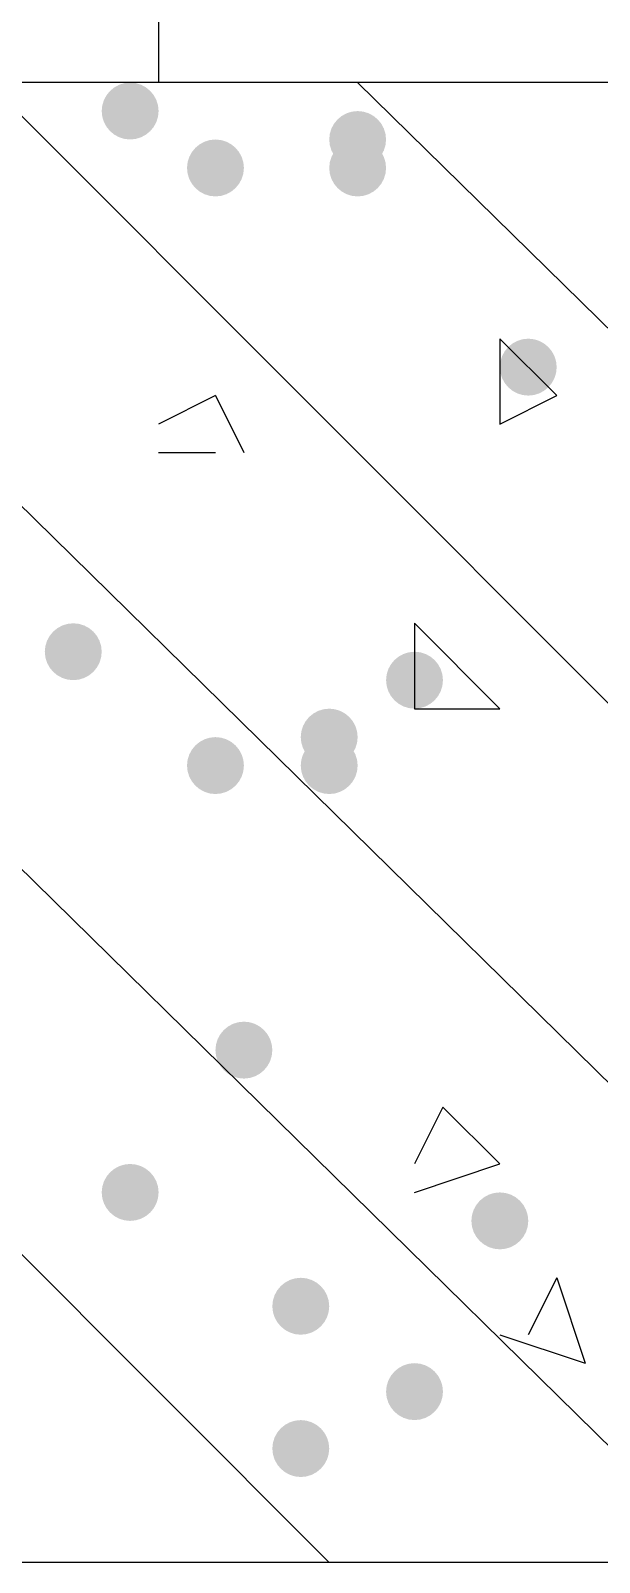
# Model space of a CAD drawing. Header units: inches. Extents: x 11 to 286, y 6 to 196.
# Drawn here: x 90.84 to 91.687, y 91.75 to 94.029 of the extents above; entities that cross this region are included whole.
import ezdxf

# ---------------------------------------------------------------- set-up
doc = ezdxf.new("R2010")
doc.units = ezdxf.units.IN
doc.header["$MEASUREMENT"] = 0
doc.layers.add('PDF_几何图形', color=7, linetype='Continuous')
doc.layers.add('PDF_实体填充', color=7, linetype='Continuous', true_color=0xffffff)

msp = doc.modelspace()

# ---------------------------------------------------------------- hatches: boundary and pattern name
at = {"layer": 'PDF_实体填充', "transparency": 33554559}
h = msp.add_hatch(color=7, dxfattribs=at)
edge = h.paths.add_edge_path(flags=0)
edge.add_spline(control_points=[(91.0308, 93.9094), (91.0308, 93.8862), (91.0117, 93.8671), (90.9884, 93.8671)], knot_values=[0, 0, 0, 0, 1, 1, 1, 1], degree=3, periodic=0)
edge.add_spline(control_points=[(90.9884, 93.8671), (90.9652, 93.8671), (90.9461, 93.8862), (90.9461, 93.9094)], knot_values=[0, 0, 0, 0, 1, 1, 1, 1], degree=3, periodic=0)
edge.add_line((90.9461, 93.9094), (90.9461, 93.9094))
edge.add_spline(control_points=[(90.9461, 93.9094), (90.9461, 93.9327), (90.9652, 93.9518), (90.9884, 93.9518)], knot_values=[0, 0, 0, 0, 1, 1, 1, 1], degree=3, periodic=0)
edge.add_spline(control_points=[(90.9884, 93.9518), (91.0117, 93.9518), (91.0308, 93.9327), (91.0308, 93.9094)], knot_values=[0, 0, 0, 0, 1, 1, 1, 1], degree=3, periodic=0)
edge.add_line((91.0308, 93.9094), (91.0308, 93.9094))
edge.add_line((91.0308, 93.9094), (91.0308, 93.9094))
h = msp.add_hatch(color=7, dxfattribs=at)
edge = h.paths.add_edge_path(flags=0)
edge.add_spline(control_points=[(91.3694, 93.8671), (91.3694, 93.8438), (91.3504, 93.8248), (91.3271, 93.8248)], knot_values=[0, 0, 0, 0, 1, 1, 1, 1], degree=3, periodic=0)
edge.add_spline(control_points=[(91.3271, 93.8248), (91.3038, 93.8248), (91.2848, 93.8438), (91.2848, 93.8671)], knot_values=[0, 0, 0, 0, 1, 1, 1, 1], degree=3, periodic=0)
edge.add_line((91.2848, 93.8671), (91.2848, 93.8671))
edge.add_spline(control_points=[(91.2848, 93.8671), (91.2848, 93.8904), (91.3038, 93.9094), (91.3271, 93.9094)], knot_values=[0, 0, 0, 0, 1, 1, 1, 1], degree=3, periodic=0)
edge.add_spline(control_points=[(91.3271, 93.9094), (91.3504, 93.9094), (91.3694, 93.8904), (91.3694, 93.8671)], knot_values=[0, 0, 0, 0, 1, 1, 1, 1], degree=3, periodic=0)
edge.add_line((91.3694, 93.8671), (91.3694, 93.8671))
edge.add_line((91.3694, 93.8671), (91.3694, 93.8671))
h = msp.add_hatch(color=7, dxfattribs=at)
edge = h.paths.add_edge_path(flags=0)
edge.add_spline(control_points=[(91.1578, 93.8248), (91.1578, 93.8015), (91.1387, 93.7824), (91.1154, 93.7824)], knot_values=[0, 0, 0, 0, 1, 1, 1, 1], degree=3, periodic=0)
edge.add_spline(control_points=[(91.1154, 93.7824), (91.0922, 93.7824), (91.0731, 93.8015), (91.0731, 93.8248)], knot_values=[0, 0, 0, 0, 1, 1, 1, 1], degree=3, periodic=0)
edge.add_line((91.0731, 93.8248), (91.0731, 93.8248))
edge.add_spline(control_points=[(91.0731, 93.8248), (91.0731, 93.8481), (91.0922, 93.8671), (91.1154, 93.8671)], knot_values=[0, 0, 0, 0, 1, 1, 1, 1], degree=3, periodic=0)
edge.add_spline(control_points=[(91.1154, 93.8671), (91.1387, 93.8671), (91.1578, 93.8481), (91.1578, 93.8248)], knot_values=[0, 0, 0, 0, 1, 1, 1, 1], degree=3, periodic=0)
edge.add_line((91.1578, 93.8248), (91.1578, 93.8248))
edge.add_line((91.1578, 93.8248), (91.1578, 93.8248))
h = msp.add_hatch(color=7, dxfattribs=at)
edge = h.paths.add_edge_path(flags=0)
edge.add_spline(control_points=[(91.3694, 93.8248), (91.3694, 93.8015), (91.3504, 93.7824), (91.3271, 93.7824)], knot_values=[0, 0, 0, 0, 1, 1, 1, 1], degree=3, periodic=0)
edge.add_spline(control_points=[(91.3271, 93.7824), (91.3038, 93.7824), (91.2848, 93.8015), (91.2848, 93.8248)], knot_values=[0, 0, 0, 0, 1, 1, 1, 1], degree=3, periodic=0)
edge.add_line((91.2848, 93.8248), (91.2848, 93.8248))
edge.add_spline(control_points=[(91.2848, 93.8248), (91.2848, 93.8481), (91.3038, 93.8671), (91.3271, 93.8671)], knot_values=[0, 0, 0, 0, 1, 1, 1, 1], degree=3, periodic=0)
edge.add_spline(control_points=[(91.3271, 93.8671), (91.3504, 93.8671), (91.3694, 93.8481), (91.3694, 93.8248)], knot_values=[0, 0, 0, 0, 1, 1, 1, 1], degree=3, periodic=0)
edge.add_line((91.3694, 93.8248), (91.3694, 93.8248))
edge.add_line((91.3694, 93.8248), (91.3694, 93.8248))
h = msp.add_hatch(color=7, dxfattribs=at)
edge = h.paths.add_edge_path(flags=0)
edge.add_spline(control_points=[(91.6234, 93.5284), (91.6234, 93.5052), (91.6044, 93.4861), (91.5811, 93.4861)], knot_values=[0, 0, 0, 0, 1, 1, 1, 1], degree=3, periodic=0)
edge.add_spline(control_points=[(91.5811, 93.4861), (91.5578, 93.4861), (91.5388, 93.5052), (91.5388, 93.5284)], knot_values=[0, 0, 0, 0, 1, 1, 1, 1], degree=3, periodic=0)
edge.add_line((91.5388, 93.5284), (91.5388, 93.5284))
edge.add_spline(control_points=[(91.5388, 93.5284), (91.5388, 93.5517), (91.5578, 93.5708), (91.5811, 93.5708)], knot_values=[0, 0, 0, 0, 1, 1, 1, 1], degree=3, periodic=0)
edge.add_spline(control_points=[(91.5811, 93.5708), (91.6044, 93.5708), (91.6234, 93.5517), (91.6234, 93.5284)], knot_values=[0, 0, 0, 0, 1, 1, 1, 1], degree=3, periodic=0)
edge.add_line((91.6234, 93.5284), (91.6234, 93.5284))
edge.add_line((91.6234, 93.5284), (91.6234, 93.5284))
h = msp.add_hatch(color=7, dxfattribs=at)
edge = h.paths.add_edge_path(flags=0)
edge.add_spline(control_points=[(90.9461, 93.1051), (90.9461, 93.0818), (90.9271, 93.0628), (90.9038, 93.0628)], knot_values=[0, 0, 0, 0, 1, 1, 1, 1], degree=3, periodic=0)
edge.add_spline(control_points=[(90.9038, 93.0628), (90.8805, 93.0628), (90.8614, 93.0818), (90.8614, 93.1051)], knot_values=[0, 0, 0, 0, 1, 1, 1, 1], degree=3, periodic=0)
edge.add_line((90.8614, 93.1051), (90.8614, 93.1051))
edge.add_spline(control_points=[(90.8614, 93.1051), (90.8614, 93.1284), (90.8805, 93.1474), (90.9038, 93.1474)], knot_values=[0, 0, 0, 0, 1, 1, 1, 1], degree=3, periodic=0)
edge.add_spline(control_points=[(90.9038, 93.1474), (90.9271, 93.1474), (90.9461, 93.1284), (90.9461, 93.1051)], knot_values=[0, 0, 0, 0, 1, 1, 1, 1], degree=3, periodic=0)
edge.add_line((90.9461, 93.1051), (90.9461, 93.1051))
edge.add_line((90.9461, 93.1051), (90.9461, 93.1051))
h = msp.add_hatch(color=7, dxfattribs=at)
edge = h.paths.add_edge_path(flags=0)
edge.add_spline(control_points=[(91.4541, 93.0628), (91.4541, 93.0395), (91.4351, 93.0204), (91.4118, 93.0204)], knot_values=[0, 0, 0, 0, 1, 1, 1, 1], degree=3, periodic=0)
edge.add_spline(control_points=[(91.4118, 93.0204), (91.3885, 93.0204), (91.3694, 93.0395), (91.3694, 93.0628)], knot_values=[0, 0, 0, 0, 1, 1, 1, 1], degree=3, periodic=0)
edge.add_line((91.3694, 93.0628), (91.3694, 93.0628))
edge.add_spline(control_points=[(91.3694, 93.0628), (91.3694, 93.0861), (91.3885, 93.1051), (91.4118, 93.1051)], knot_values=[0, 0, 0, 0, 1, 1, 1, 1], degree=3, periodic=0)
edge.add_spline(control_points=[(91.4118, 93.1051), (91.4351, 93.1051), (91.4541, 93.0861), (91.4541, 93.0628)], knot_values=[0, 0, 0, 0, 1, 1, 1, 1], degree=3, periodic=0)
edge.add_line((91.4541, 93.0628), (91.4541, 93.0628))
edge.add_line((91.4541, 93.0628), (91.4541, 93.0628))
h = msp.add_hatch(color=7, dxfattribs=at)
edge = h.paths.add_edge_path(flags=0)
edge.add_spline(control_points=[(91.3271, 92.9781), (91.3271, 92.9548), (91.3081, 92.9358), (91.2848, 92.9358)], knot_values=[0, 0, 0, 0, 1, 1, 1, 1], degree=3, periodic=0)
edge.add_spline(control_points=[(91.2848, 92.9358), (91.2615, 92.9358), (91.2424, 92.9548), (91.2424, 92.9781)], knot_values=[0, 0, 0, 0, 1, 1, 1, 1], degree=3, periodic=0)
edge.add_line((91.2424, 92.9781), (91.2424, 92.9781))
edge.add_spline(control_points=[(91.2424, 92.9781), (91.2424, 93.0014), (91.2615, 93.0204), (91.2848, 93.0204)], knot_values=[0, 0, 0, 0, 1, 1, 1, 1], degree=3, periodic=0)
edge.add_spline(control_points=[(91.2848, 93.0204), (91.3081, 93.0204), (91.3271, 93.0014), (91.3271, 92.9781)], knot_values=[0, 0, 0, 0, 1, 1, 1, 1], degree=3, periodic=0)
edge.add_line((91.3271, 92.9781), (91.3271, 92.9781))
edge.add_line((91.3271, 92.9781), (91.3271, 92.9781))
h = msp.add_hatch(color=7, dxfattribs=at)
edge = h.paths.add_edge_path(flags=0)
edge.add_spline(control_points=[(91.1578, 92.9358), (91.1578, 92.9125), (91.1387, 92.8934), (91.1154, 92.8934)], knot_values=[0, 0, 0, 0, 1, 1, 1, 1], degree=3, periodic=0)
edge.add_spline(control_points=[(91.1154, 92.8934), (91.0922, 92.8934), (91.0731, 92.9125), (91.0731, 92.9358)], knot_values=[0, 0, 0, 0, 1, 1, 1, 1], degree=3, periodic=0)
edge.add_line((91.0731, 92.9358), (91.0731, 92.9358))
edge.add_spline(control_points=[(91.0731, 92.9358), (91.0731, 92.9591), (91.0922, 92.9781), (91.1154, 92.9781)], knot_values=[0, 0, 0, 0, 1, 1, 1, 1], degree=3, periodic=0)
edge.add_spline(control_points=[(91.1154, 92.9781), (91.1387, 92.9781), (91.1578, 92.9591), (91.1578, 92.9358)], knot_values=[0, 0, 0, 0, 1, 1, 1, 1], degree=3, periodic=0)
edge.add_line((91.1578, 92.9358), (91.1578, 92.9358))
edge.add_line((91.1578, 92.9358), (91.1578, 92.9358))
h = msp.add_hatch(color=7, dxfattribs=at)
edge = h.paths.add_edge_path(flags=0)
edge.add_spline(control_points=[(91.3271, 92.9358), (91.3271, 92.9125), (91.3081, 92.8934), (91.2848, 92.8934)], knot_values=[0, 0, 0, 0, 1, 1, 1, 1], degree=3, periodic=0)
edge.add_spline(control_points=[(91.2848, 92.8934), (91.2615, 92.8934), (91.2424, 92.9125), (91.2424, 92.9358)], knot_values=[0, 0, 0, 0, 1, 1, 1, 1], degree=3, periodic=0)
edge.add_line((91.2424, 92.9358), (91.2424, 92.9358))
edge.add_spline(control_points=[(91.2424, 92.9358), (91.2424, 92.9591), (91.2615, 92.9781), (91.2848, 92.9781)], knot_values=[0, 0, 0, 0, 1, 1, 1, 1], degree=3, periodic=0)
edge.add_spline(control_points=[(91.2848, 92.9781), (91.3081, 92.9781), (91.3271, 92.9591), (91.3271, 92.9358)], knot_values=[0, 0, 0, 0, 1, 1, 1, 1], degree=3, periodic=0)
edge.add_line((91.3271, 92.9358), (91.3271, 92.9358))
edge.add_line((91.3271, 92.9358), (91.3271, 92.9358))
h = msp.add_hatch(color=7, dxfattribs=at)
edge = h.paths.add_edge_path(flags=0)
edge.add_spline(control_points=[(91.2001, 92.5124), (91.2001, 92.4892), (91.1811, 92.4701), (91.1578, 92.4701)], knot_values=[0, 0, 0, 0, 1, 1, 1, 1], degree=3, periodic=0)
edge.add_spline(control_points=[(91.1578, 92.4701), (91.1345, 92.4701), (91.1154, 92.4892), (91.1154, 92.5124)], knot_values=[0, 0, 0, 0, 1, 1, 1, 1], degree=3, periodic=0)
edge.add_line((91.1154, 92.5124), (91.1154, 92.5124))
edge.add_spline(control_points=[(91.1154, 92.5124), (91.1154, 92.5357), (91.1345, 92.5548), (91.1578, 92.5548)], knot_values=[0, 0, 0, 0, 1, 1, 1, 1], degree=3, periodic=0)
edge.add_spline(control_points=[(91.1578, 92.5548), (91.1811, 92.5548), (91.2001, 92.5357), (91.2001, 92.5124)], knot_values=[0, 0, 0, 0, 1, 1, 1, 1], degree=3, periodic=0)
edge.add_line((91.2001, 92.5124), (91.2001, 92.5124))
edge.add_line((91.2001, 92.5124), (91.2001, 92.5124))
h = msp.add_hatch(color=7, dxfattribs=at)
edge = h.paths.add_edge_path(flags=0)
edge.add_spline(control_points=[(91.0308, 92.3008), (91.0308, 92.2775), (91.0117, 92.2584), (90.9884, 92.2584)], knot_values=[0, 0, 0, 0, 1, 1, 1, 1], degree=3, periodic=0)
edge.add_spline(control_points=[(90.9884, 92.2584), (90.9652, 92.2584), (90.9461, 92.2775), (90.9461, 92.3008)], knot_values=[0, 0, 0, 0, 1, 1, 1, 1], degree=3, periodic=0)
edge.add_line((90.9461, 92.3008), (90.9461, 92.3008))
edge.add_spline(control_points=[(90.9461, 92.3008), (90.9461, 92.3241), (90.9652, 92.3431), (90.9884, 92.3431)], knot_values=[0, 0, 0, 0, 1, 1, 1, 1], degree=3, periodic=0)
edge.add_spline(control_points=[(90.9884, 92.3431), (91.0117, 92.3431), (91.0308, 92.3241), (91.0308, 92.3008)], knot_values=[0, 0, 0, 0, 1, 1, 1, 1], degree=3, periodic=0)
edge.add_line((91.0308, 92.3008), (91.0308, 92.3008))
edge.add_line((91.0308, 92.3008), (91.0308, 92.3008))
h = msp.add_hatch(color=7, dxfattribs=at)
edge = h.paths.add_edge_path(flags=0)
edge.add_spline(control_points=[(91.5811, 92.2584), (91.5811, 92.2352), (91.5621, 92.2161), (91.5388, 92.2161)], knot_values=[0, 0, 0, 0, 1, 1, 1, 1], degree=3, periodic=0)
edge.add_spline(control_points=[(91.5388, 92.2161), (91.5155, 92.2161), (91.4964, 92.2352), (91.4964, 92.2584)], knot_values=[0, 0, 0, 0, 1, 1, 1, 1], degree=3, periodic=0)
edge.add_line((91.4964, 92.2584), (91.4964, 92.2584))
edge.add_spline(control_points=[(91.4964, 92.2584), (91.4964, 92.2817), (91.5155, 92.3008), (91.5388, 92.3008)], knot_values=[0, 0, 0, 0, 1, 1, 1, 1], degree=3, periodic=0)
edge.add_spline(control_points=[(91.5388, 92.3008), (91.5621, 92.3008), (91.5811, 92.2817), (91.5811, 92.2584)], knot_values=[0, 0, 0, 0, 1, 1, 1, 1], degree=3, periodic=0)
edge.add_line((91.5811, 92.2584), (91.5811, 92.2584))
edge.add_line((91.5811, 92.2584), (91.5811, 92.2584))
h = msp.add_hatch(color=7, dxfattribs=at)
edge = h.paths.add_edge_path(flags=0)
edge.add_spline(control_points=[(91.2848, 92.1314), (91.2848, 92.1082), (91.2657, 92.0891), (91.2424, 92.0891)], knot_values=[0, 0, 0, 0, 1, 1, 1, 1], degree=3, periodic=0)
edge.add_spline(control_points=[(91.2424, 92.0891), (91.2192, 92.0891), (91.2001, 92.1082), (91.2001, 92.1314)], knot_values=[0, 0, 0, 0, 1, 1, 1, 1], degree=3, periodic=0)
edge.add_line((91.2001, 92.1314), (91.2001, 92.1314))
edge.add_spline(control_points=[(91.2001, 92.1314), (91.2001, 92.1547), (91.2192, 92.1738), (91.2424, 92.1738)], knot_values=[0, 0, 0, 0, 1, 1, 1, 1], degree=3, periodic=0)
edge.add_spline(control_points=[(91.2424, 92.1738), (91.2657, 92.1738), (91.2848, 92.1547), (91.2848, 92.1314)], knot_values=[0, 0, 0, 0, 1, 1, 1, 1], degree=3, periodic=0)
edge.add_line((91.2848, 92.1314), (91.2848, 92.1314))
edge.add_line((91.2848, 92.1314), (91.2848, 92.1314))
h = msp.add_hatch(color=7, dxfattribs=at)
edge = h.paths.add_edge_path(flags=0)
edge.add_spline(control_points=[(91.4541, 92.0044), (91.4541, 91.9812), (91.4351, 91.9621), (91.4118, 91.9621)], knot_values=[0, 0, 0, 0, 1, 1, 1, 1], degree=3, periodic=0)
edge.add_spline(control_points=[(91.4118, 91.9621), (91.3885, 91.9621), (91.3694, 91.9812), (91.3694, 92.0044)], knot_values=[0, 0, 0, 0, 1, 1, 1, 1], degree=3, periodic=0)
edge.add_line((91.3694, 92.0044), (91.3694, 92.0044))
edge.add_spline(control_points=[(91.3694, 92.0044), (91.3694, 92.0277), (91.3885, 92.0468), (91.4118, 92.0468)], knot_values=[0, 0, 0, 0, 1, 1, 1, 1], degree=3, periodic=0)
edge.add_spline(control_points=[(91.4118, 92.0468), (91.4351, 92.0468), (91.4541, 92.0277), (91.4541, 92.0044)], knot_values=[0, 0, 0, 0, 1, 1, 1, 1], degree=3, periodic=0)
edge.add_line((91.4541, 92.0044), (91.4541, 92.0044))
edge.add_line((91.4541, 92.0044), (91.4541, 92.0044))
h = msp.add_hatch(color=7, dxfattribs=at)
edge = h.paths.add_edge_path(flags=0)
edge.add_spline(control_points=[(91.2848, 91.9198), (91.2848, 91.8965), (91.2657, 91.8774), (91.2424, 91.8774)], knot_values=[0, 0, 0, 0, 1, 1, 1, 1], degree=3, periodic=0)
edge.add_spline(control_points=[(91.2424, 91.8774), (91.2192, 91.8774), (91.2001, 91.8965), (91.2001, 91.9198)], knot_values=[0, 0, 0, 0, 1, 1, 1, 1], degree=3, periodic=0)
edge.add_line((91.2001, 91.9198), (91.2001, 91.9198))
edge.add_spline(control_points=[(91.2001, 91.9198), (91.2001, 91.9431), (91.2192, 91.9621), (91.2424, 91.9621)], knot_values=[0, 0, 0, 0, 1, 1, 1, 1], degree=3, periodic=0)
edge.add_spline(control_points=[(91.2424, 91.9621), (91.2657, 91.9621), (91.2848, 91.9431), (91.2848, 91.9198)], knot_values=[0, 0, 0, 0, 1, 1, 1, 1], degree=3, periodic=0)
edge.add_line((91.2848, 91.9198), (91.2848, 91.9198))
edge.add_line((91.2848, 91.9198), (91.2848, 91.9198))

# ---------------------------------------------------------------- linework, layer by layer
at = {"layer": 'PDF_几何图形'}
for p, q in [((91.0308, 116.2191), (91.0308, 93.9518)), ((121.7224, 93.9518), (82.5218, 93.9518)), ((89.0834, 93.9518), (91.2848, 91.7504)), ((89.6338, 93.9518), (91.8774, 91.7504)), ((90.1841, 93.9518), (92.4278, 91.7504)), ((90.7768, 93.9518), (92.9781, 91.7504)), ((91.3271, 93.9518), (93.5708, 91.7504)), ((91.5388, 93.5708), (91.6234, 93.4861)), ((91.5388, 93.5708), (91.5388, 93.4438)), ((91.1154, 93.4861), (91.0308, 93.4438)), ((91.1154, 93.4861), (91.1578, 93.4014)), ((91.5388, 93.4438), (91.6234, 93.4861)), ((91.0308, 93.4014), (91.1154, 93.4014)), ((91.4118, 93.1474), (91.5388, 93.0204)), ((91.4118, 93.1474), (91.4118, 93.0204)), ((91.4118, 93.0204), (91.5388, 93.0204)), ((91.4541, 92.4278), (91.4118, 92.3431)), ((91.4541, 92.4278), (91.5388, 92.3431)), ((91.4118, 92.3008), (91.5388, 92.3431)), ((91.6234, 92.1738), (91.5811, 92.0891)), ((91.6234, 92.1738), (91.6658, 92.0468)), ((91.5388, 92.0891), (91.6658, 92.0468)), ((121.7224, 91.7504), (84.6384, 91.7504))]:
    msp.add_line(p, q, dxfattribs=at)

doc.saveas('drawing.dxf')
